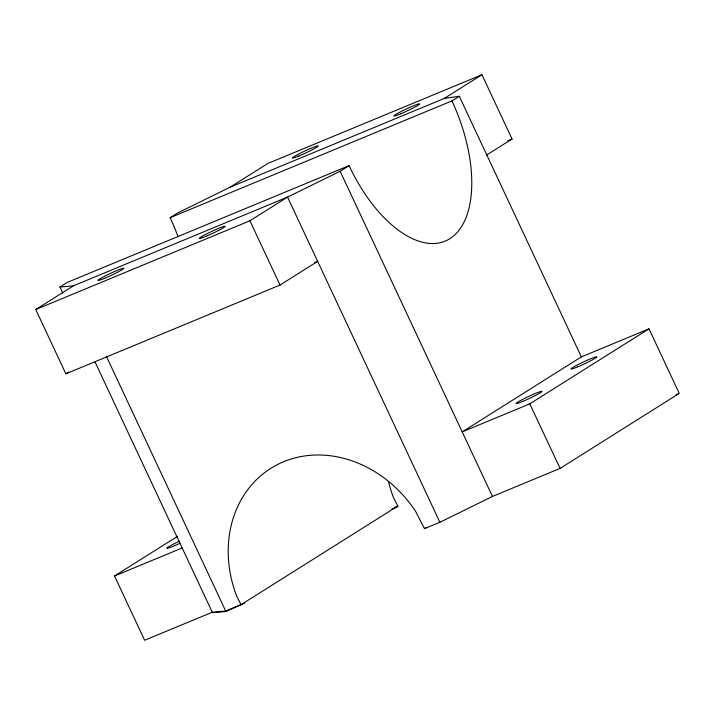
<?xml version="1.0" encoding="UTF-8"?>
<svg xmlns="http://www.w3.org/2000/svg" width="715" height="715" viewBox="0 0 715 715"><rect width="100%" height="100%" fill="white"/><g stroke="black" fill="none" stroke-linecap="round" stroke-linejoin="round"><path stroke-width="1.07" d="M62.786 293.105L59.944 287.037L67.308 282.398L349.072 165.63A116.733 60.123 67.5 0 0 449.869 238.676A116.733 60.123 67.5 0 0 451.916 100.904L459.298 96.257L581.367 356.883L462.185 431.896L529.797 403.841L648.988 328.829L679.25 393.393L560.077 468.397L492.456 496.451L439.886 522.281L424.495 528.653L415.504 511.162A116.733 99.671 57.8 0 0 279.699 463.472A116.733 99.671 57.8 0 0 236.602 596.042L241.044 604.675L244.852 603.111M178.08 236.835A116.733 60.123 67.5 0 0 170.152 217.673L177.526 213.034L230.15 187.178L444.319 98.429L481.946 74.744L512.056 139.014L486.656 155.003M314.573 262.646L317.657 261.368L280.03 285.044L65.86 373.811L35.75 309.532L73.377 285.848L287.555 197.09L340.126 171.26L349.072 165.63M230.15 187.178L267.776 163.494L481.946 74.744M35.75 309.532L249.928 220.774L287.555 197.09L439.886 522.281M65.86 373.811L68.685 372.032M388.719 482.446A116.733 99.671 57.8 0 0 393.393 497.381L397.826 506.014L241.044 604.675L225.708 611.039L212.275 612.228L144.636 640.256L114.525 575.986L177.552 536.322M424.495 528.653L426.381 527.464M94.997 361.87L212.498 612.71L225.931 611.522L241.044 604.675M170.152 217.673L451.916 100.904M507.936 140.721L512.056 139.014M581.367 356.883L648.988 328.829M114.525 575.986L182.164 547.958M395.779 506.864L397.826 506.014L398.067 506.479L391.927 509.026M676.175 394.662L678.222 393.813M444.319 98.429L459.298 96.257M59.944 287.037L73.377 285.848M529.797 403.841L560.077 468.397M492.456 496.451L340.126 171.26M249.928 220.774L280.03 285.044M106.329 356.195L225.931 611.522M179.903 543.32A14.237 1.064 -25.1 0 1 166.801 548.253A14.237 1.064 -25.1 0 1 179.501 541.148M206.108 236.236A14.237 1.064 -25.1 0 0 225.27 226.271A14.237 1.064 -25.1 0 0 205.75 234.359A14.237 1.064 -25.1 0 0 206.108 236.236M104.658 278.278A14.237 1.064 -25.1 0 0 123.82 268.313A14.237 1.064 -25.1 0 0 104.301 276.401A14.237 1.064 -25.1 0 0 104.658 278.278M299.058 155.924A14.237 1.064 -25.1 0 0 318.229 145.958A14.237 1.064 -25.1 0 0 298.7 154.056A14.237 1.064 -25.1 0 0 299.058 155.924M400.507 113.882A14.237 1.064 -25.1 0 0 419.678 103.916A14.237 1.064 -25.1 0 0 400.15 112.014A14.237 1.064 -25.1 0 0 400.507 113.882M522.826 401.365A14.237 1.064 -25.1 0 0 541.997 391.4A14.237 1.064 -25.1 0 0 522.468 399.488A14.237 1.064 -25.1 0 0 522.826 401.365M577.684 366.84A14.237 1.064 -25.1 0 0 596.846 356.865A14.237 1.064 -25.1 0 0 577.327 364.963A14.237 1.064 -25.1 0 0 577.684 366.84"/></g></svg>
